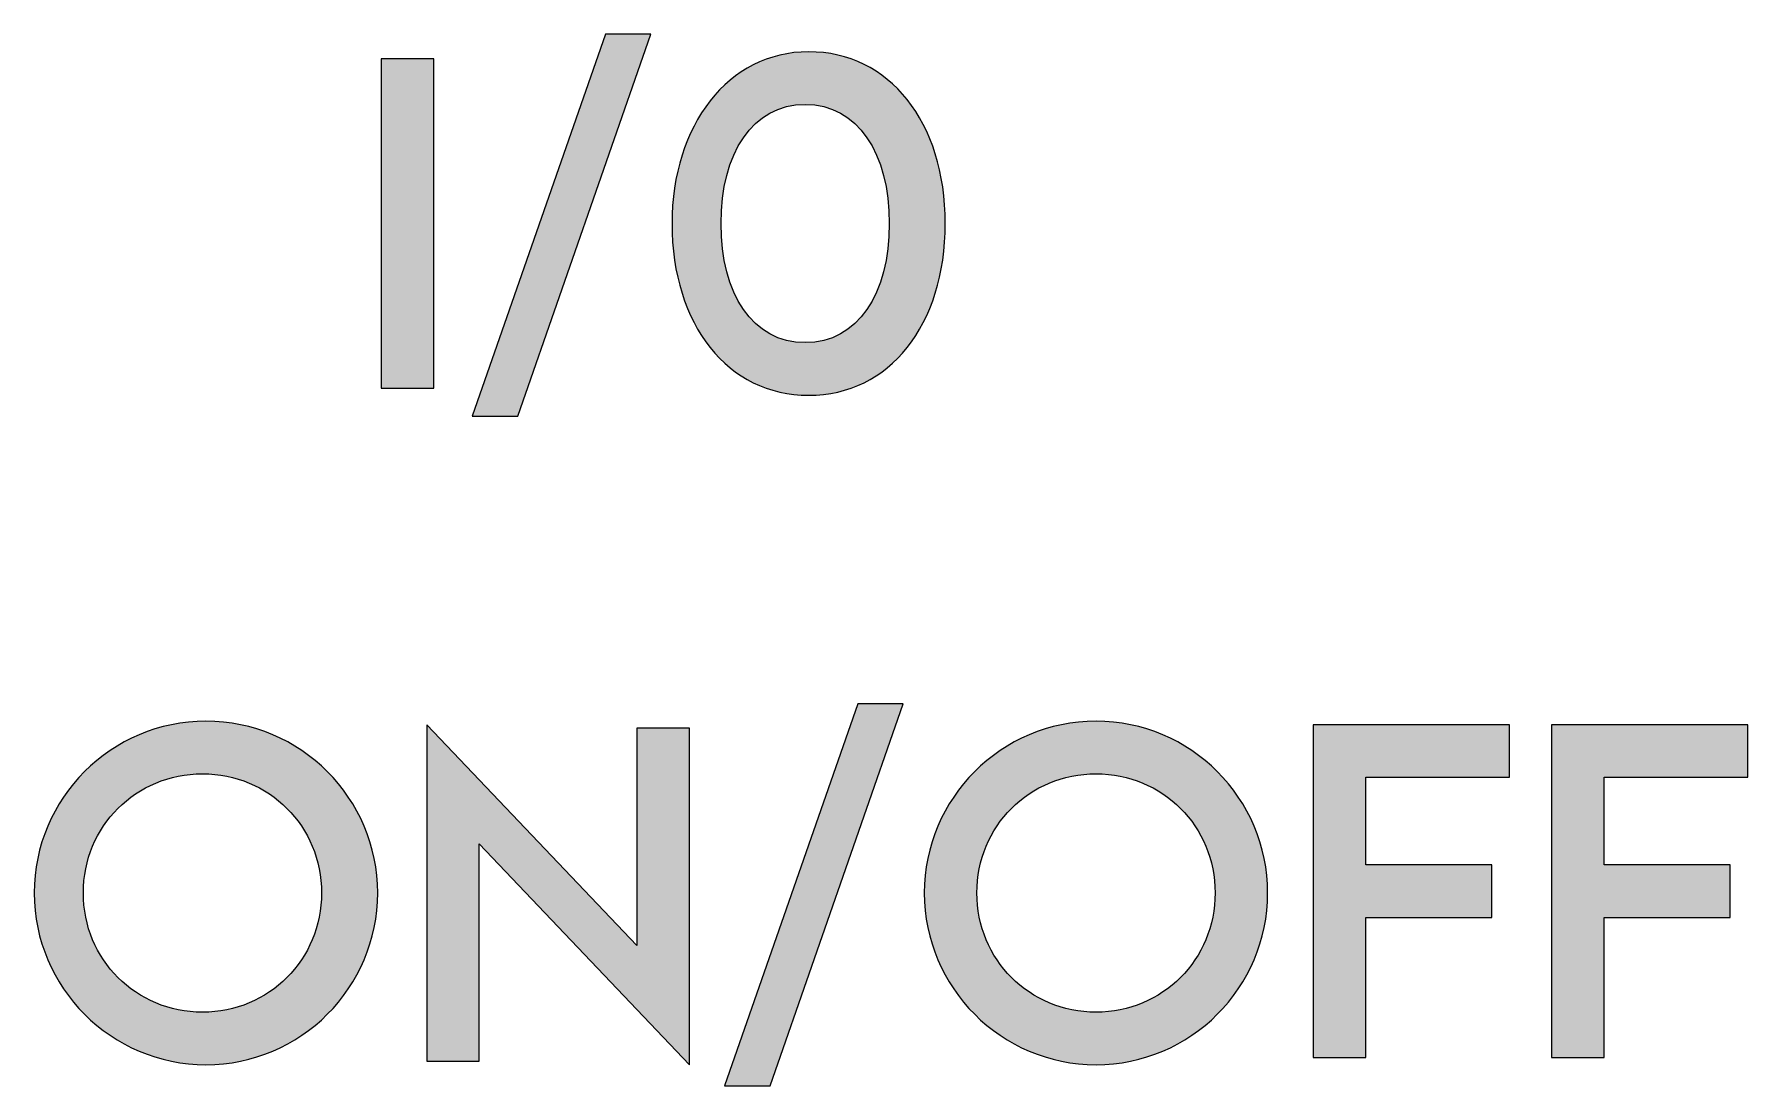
# Model space of a CAD drawing. Extents: x 16 to 211, y 699 to 771.
# Drawn here: x 193.92 to 210.84, y 759.64 to 770.02 of the extents above; entities that cross this region are included whole.
import ezdxf

# ---------------------------------------------------------------- set-up
doc = ezdxf.new("R2010")
doc.units = 0
doc.header["$MEASUREMENT"] = 0
doc.layers.add('Layer 1', color=7, linetype='Continuous', lineweight=0)

# ---------------------------------------------------------------- blocks, each defined once
blk = doc.blocks.new('Block_25')
at = {"layer": 'Layer 1', "true_color": 0x232323, "transparency": 33554687}
h = blk.add_hatch(color=250, dxfattribs=at)
h.dxf.hatch_style = 2
edge = h.paths.add_edge_path()
edge.add_spline(control_points=[(202.052, 763.411), (202.052, 763.411), (202.502, 763.411), (202.502, 763.411), (202.502, 763.411), (201.187, 759.639), (201.187, 759.639), (201.187, 759.639), (200.737, 759.639), (200.737, 759.639), (200.737, 759.639), (202.052, 763.411), (202.052, 763.411)], knot_values=[0, 0, 0, 0, 1, 1, 1, 2, 2, 2, 3, 3, 3, 4, 4, 4, 4], degree=3, periodic=0)
h = blk.add_hatch(color=250, dxfattribs=at)
h.dxf.hatch_style = 2
edge = h.paths.add_edge_path()
edge.add_spline(control_points=[(196.757, 761.542), (196.757, 762.2), (196.238, 762.719), (195.581, 762.719), (194.923, 762.719), (194.404, 762.2), (194.404, 761.542), (194.404, 760.885), (194.923, 760.365), (195.581, 760.365), (196.238, 760.365), (196.757, 760.885), (196.757, 761.542)], knot_values=[0, 0, 0, 0, 1, 1, 1, 2, 2, 2, 3, 3, 3, 4, 4, 4, 4], degree=3, periodic=0)
edge = h.paths.add_edge_path()
edge.add_spline(control_points=[(193.919, 761.542), (193.919, 762.477), (194.681, 763.238), (195.615, 763.238), (196.55, 763.238), (197.311, 762.477), (197.311, 761.542), (197.311, 760.608), (196.55, 759.846), (195.615, 759.846), (194.681, 759.846), (193.919, 760.608), (193.919, 761.542)], knot_values=[0, 0, 0, 0, 1, 1, 1, 2, 2, 2, 3, 3, 3, 4, 4, 4, 4], degree=3, periodic=0)
h = blk.add_hatch(color=250, dxfattribs=at)
h.dxf.hatch_style = 2
edge = h.paths.add_edge_path()
edge.add_spline(control_points=[(205.582, 761.542), (205.582, 762.2), (205.063, 762.719), (204.406, 762.719), (203.748, 762.719), (203.229, 762.2), (203.229, 761.542), (203.229, 760.885), (203.748, 760.365), (204.406, 760.365), (205.063, 760.365), (205.582, 760.885), (205.582, 761.542)], knot_values=[0, 0, 0, 0, 1, 1, 1, 2, 2, 2, 3, 3, 3, 4, 4, 4, 4], degree=3, periodic=0)
edge = h.paths.add_edge_path()
edge.add_spline(control_points=[(202.71, 761.542), (202.71, 762.477), (203.471, 763.238), (204.406, 763.238), (205.34, 763.238), (206.101, 762.477), (206.101, 761.542), (206.101, 760.608), (205.34, 759.846), (204.406, 759.846), (203.471, 759.846), (202.71, 760.608), (202.71, 761.542)], knot_values=[0, 0, 0, 0, 1, 1, 1, 2, 2, 2, 3, 3, 3, 4, 4, 4, 4], degree=3, periodic=0)
h = blk.add_hatch(color=250, dxfattribs=at)
h.dxf.hatch_style = 2
edge = h.paths.add_edge_path()
edge.add_spline(control_points=[(200.391, 763.169), (200.391, 763.169), (200.391, 759.846), (200.391, 759.846), (200.391, 759.846), (200.391, 759.846), (200.391, 759.846), (200.391, 759.846), (198.315, 762.027), (198.315, 762.027), (198.315, 762.027), (198.315, 759.881), (198.315, 759.881), (198.315, 759.881), (197.795, 759.881), (197.795, 759.881), (197.795, 759.881), (197.795, 763.203), (197.795, 763.203), (197.795, 763.203), (197.795, 763.203), (197.795, 763.203), (197.795, 763.203), (199.872, 761.023), (199.872, 761.023), (199.872, 761.023), (199.872, 763.169), (199.872, 763.169), (199.872, 763.169), (200.391, 763.169), (200.391, 763.169)], knot_values=[0, 0, 0, 0, 1, 1, 1, 2, 2, 2, 3, 3, 3, 4, 4, 4, 5, 5, 5, 6, 6, 6, 7, 7, 7, 8, 8, 8, 9, 9, 9, 10, 10, 10, 10], degree=3, periodic=0)
h = blk.add_hatch(color=250, dxfattribs=at)
h.dxf.hatch_style = 2
edge = h.paths.add_edge_path()
edge.add_spline(control_points=[(207.07, 762.684), (207.07, 762.684), (207.07, 761.819), (207.07, 761.819), (207.07, 761.819), (208.316, 761.819), (208.316, 761.819), (208.316, 761.819), (208.316, 761.3), (208.316, 761.3), (208.316, 761.3), (207.07, 761.3), (207.07, 761.3), (207.07, 761.3), (207.07, 759.916), (207.07, 759.916), (207.07, 759.916), (206.551, 759.916), (206.551, 759.916), (206.551, 759.916), (206.551, 763.203), (206.551, 763.203), (206.551, 763.203), (208.489, 763.203), (208.489, 763.203), (208.489, 763.203), (208.489, 762.684), (208.489, 762.684), (208.489, 762.684), (207.07, 762.684), (207.07, 762.684)], knot_values=[0, 0, 0, 0, 1, 1, 1, 2, 2, 2, 3, 3, 3, 4, 4, 4, 5, 5, 5, 6, 6, 6, 7, 7, 7, 8, 8, 8, 9, 9, 9, 10, 10, 10, 10], degree=3, periodic=0)
h = blk.add_hatch(color=250, dxfattribs=at)
h.dxf.hatch_style = 2
edge = h.paths.add_edge_path()
edge.add_spline(control_points=[(209.424, 762.684), (209.424, 762.684), (209.424, 761.819), (209.424, 761.819), (209.424, 761.819), (210.67, 761.819), (210.67, 761.819), (210.67, 761.819), (210.67, 761.3), (210.67, 761.3), (210.67, 761.3), (209.424, 761.3), (209.424, 761.3), (209.424, 761.3), (209.424, 759.916), (209.424, 759.916), (209.424, 759.916), (208.905, 759.916), (208.905, 759.916), (208.905, 759.916), (208.905, 763.203), (208.905, 763.203), (208.905, 763.203), (210.843, 763.203), (210.843, 763.203), (210.843, 763.203), (210.843, 762.684), (210.843, 762.684), (210.843, 762.684), (209.424, 762.684), (209.424, 762.684)], knot_values=[0, 0, 0, 0, 1, 1, 1, 2, 2, 2, 3, 3, 3, 4, 4, 4, 5, 5, 5, 6, 6, 6, 7, 7, 7, 8, 8, 8, 9, 9, 9, 10, 10, 10, 10], degree=3, periodic=0)
at = {"layer": 'Layer 1'}
for points, knots in [([(202.052, 763.411), (202.052, 763.411), (202.502, 763.411), (202.502, 763.411), (202.502, 763.411), (201.187, 759.639), (201.187, 759.639), (201.187, 759.639), (200.737, 759.639), (200.737, 759.639), (200.737, 759.639), (202.052, 763.411), (202.052, 763.411)], [0, 0, 0, 0, 1, 1, 1, 2, 2, 2, 3, 3, 3, 4, 4, 4, 4]), ([(193.919, 761.542), (193.919, 762.477), (194.681, 763.238), (195.615, 763.238), (196.55, 763.238), (197.311, 762.477), (197.311, 761.542), (197.311, 760.608), (196.55, 759.846), (195.615, 759.846), (194.681, 759.846), (193.919, 760.608), (193.919, 761.542)], [0, 0, 0, 0, 1, 1, 1, 2, 2, 2, 3, 3, 3, 4, 4, 4, 4]), ([(202.71, 761.542), (202.71, 762.477), (203.471, 763.238), (204.406, 763.238), (205.34, 763.238), (206.101, 762.477), (206.101, 761.542), (206.101, 760.608), (205.34, 759.846), (204.406, 759.846), (203.471, 759.846), (202.71, 760.608), (202.71, 761.542)], [0, 0, 0, 0, 1, 1, 1, 2, 2, 2, 3, 3, 3, 4, 4, 4, 4]), ([(200.391, 763.169), (200.391, 763.169), (200.391, 759.846), (200.391, 759.846), (200.391, 759.846), (200.391, 759.846), (200.391, 759.846), (200.391, 759.846), (198.315, 762.027), (198.315, 762.027), (198.315, 762.027), (198.315, 759.881), (198.315, 759.881), (198.315, 759.881), (197.795, 759.881), (197.795, 759.881), (197.795, 759.881), (197.795, 763.203), (197.795, 763.203), (197.795, 763.203), (197.795, 763.203), (197.795, 763.203), (197.795, 763.203), (199.872, 761.023), (199.872, 761.023), (199.872, 761.023), (199.872, 763.169), (199.872, 763.169), (199.872, 763.169), (200.391, 763.169), (200.391, 763.169)], [0, 0, 0, 0, 1, 1, 1, 2, 2, 2, 3, 3, 3, 4, 4, 4, 5, 5, 5, 6, 6, 6, 7, 7, 7, 8, 8, 8, 9, 9, 9, 10, 10, 10, 10]), ([(207.07, 762.684), (207.07, 762.684), (207.07, 761.819), (207.07, 761.819), (207.07, 761.819), (208.316, 761.819), (208.316, 761.819), (208.316, 761.819), (208.316, 761.3), (208.316, 761.3), (208.316, 761.3), (207.07, 761.3), (207.07, 761.3), (207.07, 761.3), (207.07, 759.916), (207.07, 759.916), (207.07, 759.916), (206.551, 759.916), (206.551, 759.916), (206.551, 759.916), (206.551, 763.203), (206.551, 763.203), (206.551, 763.203), (208.489, 763.203), (208.489, 763.203), (208.489, 763.203), (208.489, 762.684), (208.489, 762.684), (208.489, 762.684), (207.07, 762.684), (207.07, 762.684)], [0, 0, 0, 0, 1, 1, 1, 2, 2, 2, 3, 3, 3, 4, 4, 4, 5, 5, 5, 6, 6, 6, 7, 7, 7, 8, 8, 8, 9, 9, 9, 10, 10, 10, 10]), ([(209.424, 762.684), (209.424, 762.684), (209.424, 761.819), (209.424, 761.819), (209.424, 761.819), (210.67, 761.819), (210.67, 761.819), (210.67, 761.819), (210.67, 761.3), (210.67, 761.3), (210.67, 761.3), (209.424, 761.3), (209.424, 761.3), (209.424, 761.3), (209.424, 759.916), (209.424, 759.916), (209.424, 759.916), (208.905, 759.916), (208.905, 759.916), (208.905, 759.916), (208.905, 763.203), (208.905, 763.203), (208.905, 763.203), (210.843, 763.203), (210.843, 763.203), (210.843, 763.203), (210.843, 762.684), (210.843, 762.684), (210.843, 762.684), (209.424, 762.684), (209.424, 762.684)], [0, 0, 0, 0, 1, 1, 1, 2, 2, 2, 3, 3, 3, 4, 4, 4, 5, 5, 5, 6, 6, 6, 7, 7, 7, 8, 8, 8, 9, 9, 9, 10, 10, 10, 10]), ([(196.757, 761.542), (196.757, 762.2), (196.238, 762.719), (195.581, 762.719), (194.923, 762.719), (194.404, 762.2), (194.404, 761.542), (194.404, 760.885), (194.923, 760.365), (195.581, 760.365), (196.238, 760.365), (196.757, 760.885), (196.757, 761.542)], [0, 0, 0, 0, 1, 1, 1, 2, 2, 2, 3, 3, 3, 4, 4, 4, 4]), ([(205.582, 761.542), (205.582, 762.2), (205.063, 762.719), (204.406, 762.719), (203.748, 762.719), (203.229, 762.2), (203.229, 761.542), (203.229, 760.885), (203.748, 760.365), (204.406, 760.365), (205.063, 760.365), (205.582, 760.885), (205.582, 761.542)], [0, 0, 0, 0, 1, 1, 1, 2, 2, 2, 3, 3, 3, 4, 4, 4, 4])]:
    blk.add_open_spline(points, degree=3, knots=knots, dxfattribs=at)
blk = doc.blocks.new('Block_26')
at = {"layer": 'Layer 1', "true_color": 0x232323, "transparency": 33554687}
h = blk.add_hatch(color=250, dxfattribs=at)
h.dxf.hatch_style = 2
edge = h.paths.add_edge_path()
edge.add_spline(control_points=[(199.56, 770.021), (199.56, 770.021), (200.01, 770.021), (200.01, 770.021), (200.01, 770.021), (198.695, 766.249), (198.695, 766.249), (198.695, 766.249), (198.245, 766.249), (198.245, 766.249), (198.245, 766.249), (199.56, 770.021), (199.56, 770.021)], knot_values=[0, 0, 0, 0, 1, 1, 1, 2, 2, 2, 3, 3, 3, 4, 4, 4, 4], degree=3, periodic=0)
h = blk.add_hatch(color=250, dxfattribs=at)
h.dxf.hatch_style = 2
edge = h.paths.add_edge_path()
edge.add_spline(control_points=[(202.364, 768.152), (202.364, 768.844), (202.052, 769.329), (201.533, 769.329), (201.014, 769.329), (200.702, 768.844), (200.702, 768.152), (200.702, 767.46), (201.014, 766.976), (201.533, 766.976), (202.052, 766.976), (202.364, 767.46), (202.364, 768.152)], knot_values=[0, 0, 0, 0, 1, 1, 1, 2, 2, 2, 3, 3, 3, 4, 4, 4, 4], degree=3, periodic=0)
edge = h.paths.add_edge_path()
edge.add_spline(control_points=[(200.218, 768.152), (200.218, 769.121), (200.772, 769.848), (201.568, 769.848), (202.364, 769.848), (202.917, 769.156), (202.917, 768.152), (202.917, 767.149), (202.364, 766.456), (201.568, 766.456), (200.772, 766.456), (200.218, 767.149), (200.218, 768.152)], knot_values=[0, 0, 0, 0, 1, 1, 1, 2, 2, 2, 3, 3, 3, 4, 4, 4, 4], degree=3, periodic=0)
h = blk.add_hatch(color=250, dxfattribs=at)
h.dxf.hatch_style = 2
edge = h.paths.add_edge_path()
edge.add_spline(control_points=[(197.346, 769.779), (197.346, 769.779), (197.865, 769.779), (197.865, 769.779), (197.865, 769.779), (197.865, 766.526), (197.865, 766.526), (197.865, 766.526), (197.346, 766.526), (197.346, 766.526), (197.346, 766.526), (197.346, 769.779), (197.346, 769.779)], knot_values=[0, 0, 0, 0, 1, 1, 1, 2, 2, 2, 3, 3, 3, 4, 4, 4, 4], degree=3, periodic=0)
at = {"layer": 'Layer 1'}
for points in [[(199.56, 770.021), (199.56, 770.021), (200.01, 770.021), (200.01, 770.021), (200.01, 770.021), (198.695, 766.249), (198.695, 766.249), (198.695, 766.249), (198.245, 766.249), (198.245, 766.249), (198.245, 766.249), (199.56, 770.021), (199.56, 770.021)], [(200.218, 768.152), (200.218, 769.121), (200.772, 769.848), (201.568, 769.848), (202.364, 769.848), (202.917, 769.156), (202.917, 768.152), (202.917, 767.149), (202.364, 766.456), (201.568, 766.456), (200.772, 766.456), (200.218, 767.149), (200.218, 768.152)], [(197.346, 769.779), (197.346, 769.779), (197.865, 769.779), (197.865, 769.779), (197.865, 769.779), (197.865, 766.526), (197.865, 766.526), (197.865, 766.526), (197.346, 766.526), (197.346, 766.526), (197.346, 766.526), (197.346, 769.779), (197.346, 769.779)], [(202.364, 768.152), (202.364, 768.844), (202.052, 769.329), (201.533, 769.329), (201.014, 769.329), (200.702, 768.844), (200.702, 768.152), (200.702, 767.46), (201.014, 766.976), (201.533, 766.976), (202.052, 766.976), (202.364, 767.46), (202.364, 768.152)]]:
    blk.add_open_spline(points, degree=3, knots=[0, 0, 0, 0, 1, 1, 1, 2, 2, 2, 3, 3, 3, 4, 4, 4, 4], dxfattribs=at)

msp = doc.modelspace()

# ---------------------------------------------------------------- block references
at = {"layer": 'Layer 1'}
for name in ['Block_26', 'Block_25']:
    msp.add_blockref(name, (0, 0), dxfattribs=at)

doc.saveas('drawing.dxf')
